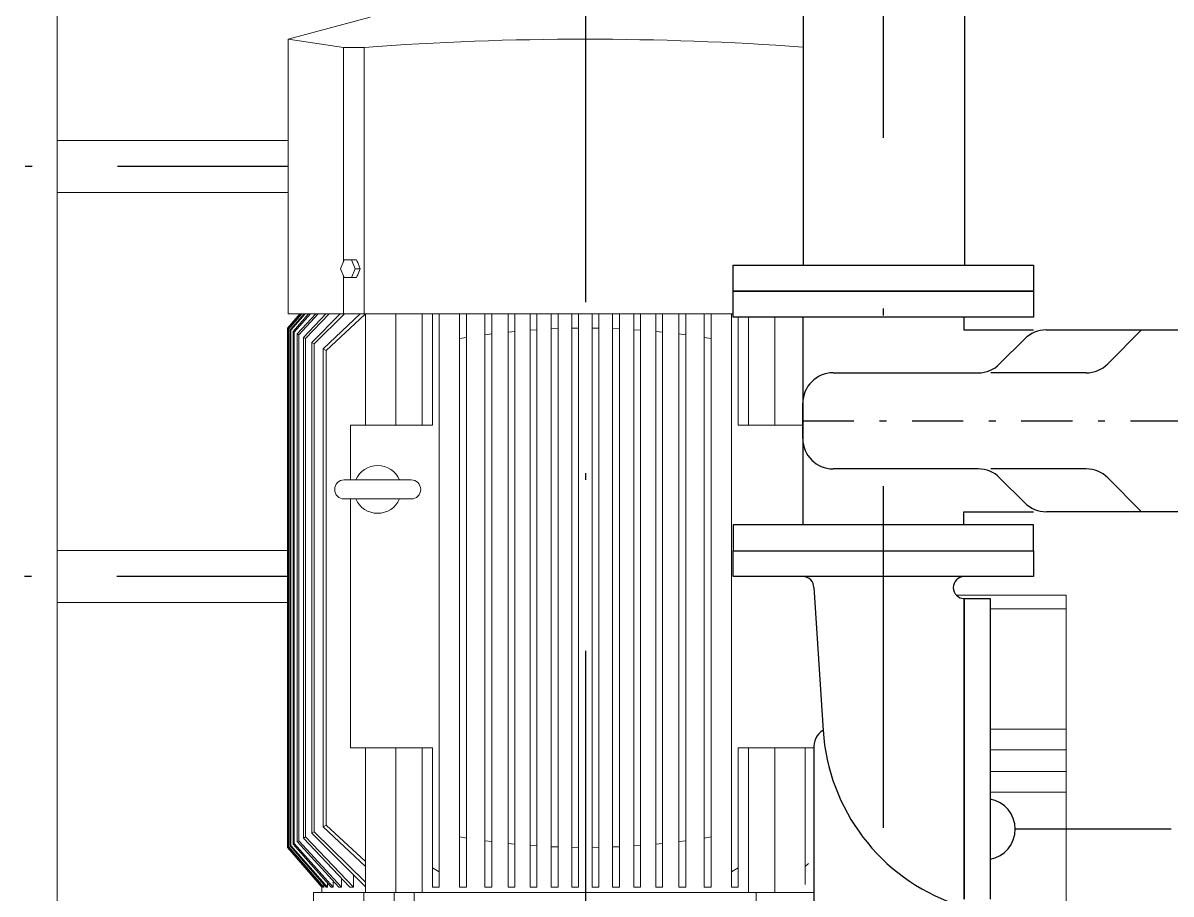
# Model space of a CAD drawing. Extents: x -160 to 364724, y -100 to 7353297.
# Drawn here: x 362144.23 to 362161.04, y 7349226.3 to 7349239.05 of the extents above; entities that cross this region are included whole.
import ezdxf

# ---------------------------------------------------------------- set-up
doc = ezdxf.new("R2010")
doc.units = 0
doc.header["$LTSCALE"] = 5
doc.linetypes.add('________________', pattern=[0])
doc.linetypes.add('SGC_DASHDOT', pattern=[1, 0.5, -0.25, 0, -0.25])
for name, color, linetype in [('BOLA LM', 1, 'Continuous'), ('BOMBA', 1, 'Continuous'), ('FLANGES', 2, 'Continuous'), ('SGC-Eixos', 253, 'SGC_DASHDOT'), ('SGC-Tubos (Desenho Bifilar)', 3, 'Continuous'), ('SGC-Valvulas (Linhas Externas)', 3, 'Continuous')]:
    doc.layers.add(name, color=color, linetype=linetype)
doc.layers.add('ESCADA', color=2, linetype='Continuous', lineweight=20)

msp = doc.modelspace()

# ---------------------------------------------------------------- linework, layer by layer
at = {"layer": 'BOLA LM'}
msp.add_line((362161.039, 7349227.246), (362158.758, 7349227.246), dxfattribs=at)
at = {"layer": 'BOMBA', "linetype": '________________', "lineweight": 9}
for p, q in [((362149.314, 7349239.129), (362148.114, 7349238.808)), ((362148.921, 7349238.687), (362148.114, 7349238.808)), ((362148.114, 7349238.808), (362148.114, 7349234.789)), ((362148.921, 7349238.687), (362149.224, 7349238.687)), ((362148.921, 7349235.547), (362148.921, 7349238.687)), ((362149.224, 7349234.789), (362149.224, 7349238.687)), ((362148.881, 7349235.449), (362148.934, 7349235.579)), ((362148.934, 7349235.579), (362149.04, 7349235.579)), ((362149.04, 7349235.579), (362149.094, 7349235.449)), ((362149.114, 7349235.579), (362149.04, 7349235.579)), ((362148.934, 7349235.319), (362148.881, 7349235.449)), ((362149.094, 7349235.449), (362149.04, 7349235.319)), ((362149.168, 7349235.449), (362149.094, 7349235.449)), ((362149.168, 7349235.449), (362149.137, 7349235.526)), ((362149.137, 7349235.372), (362149.168, 7349235.449)), ((362148.921, 7349234.789), (362148.921, 7349235.351)), ((362149.04, 7349235.319), (362148.934, 7349235.319)), ((362149.114, 7349235.319), (362149.04, 7349235.319)), ((362148.104, 7349234.579), (362148.286, 7349234.789)), ((362148.289, 7349234.789), (362148.107, 7349234.577)), ((362148.114, 7349234.789), (362148.921, 7349234.789)), ((362148.116, 7349234.572), (362148.304, 7349234.789)), ((362148.315, 7349234.789), (362148.123, 7349234.568)), ((362148.142, 7349234.556), (362148.345, 7349234.789)), ((362148.364, 7349234.789), (362148.153, 7349234.549)), ((362148.184, 7349234.531), (362148.413, 7349234.789)), ((362148.44, 7349234.789), (362148.201, 7349234.521)), ((362148.247, 7349234.494), (362148.516, 7349234.789)), ((362148.552, 7349234.789), (362148.269, 7349234.481)), ((362148.337, 7349234.442), (362148.664, 7349234.789)), ((362148.711, 7349234.789), (362148.365, 7349234.426)), ((362148.46, 7349234.371), (362148.874, 7349234.789)), ((362148.936, 7349234.789), (362148.495, 7349234.351)), ((362148.624, 7349234.278), (362149.168, 7349234.789)), ((362149.236, 7349234.778), (362148.668, 7349234.253)), ((362148.921, 7349234.789), (362149.224, 7349234.789)), ((362149.224, 7349234.789), (362154.627, 7349234.789)), ((362149.245, 7349234.785), (362149.236, 7349234.778)), ((362149.244, 7349234.789), (362149.244, 7349233.159)), ((362149.687, 7349233.159), (362149.687, 7349234.789)), ((362150.076, 7349234.789), (362150.076, 7349233.159)), ((362150.224, 7349233.159), (362150.224, 7349234.789)), ((362150.324, 7349234.789), (362150.324, 7349226.621)), ((362150.624, 7349234.426), (362150.624, 7349234.789)), ((362150.724, 7349234.789), (362150.724, 7349234.442)), ((362150.994, 7349234.481), (362150.994, 7349234.789)), ((362151.094, 7349234.789), (362151.094, 7349234.494)), ((362151.334, 7349234.521), (362151.334, 7349234.789)), ((362151.434, 7349234.789), (362151.434, 7349234.531)), ((362151.654, 7349234.549), (362151.654, 7349234.789)), ((362151.754, 7349234.789), (362151.754, 7349234.556)), ((362151.964, 7349234.568), (362151.964, 7349234.789)), ((362152.064, 7349234.789), (362152.064, 7349234.572)), ((362152.264, 7349234.577), (362152.264, 7349234.789)), ((362152.364, 7349234.789), (362152.364, 7349234.579)), ((362152.564, 7349234.579), (362152.564, 7349234.789)), ((362152.664, 7349234.789), (362152.664, 7349234.577)), ((362152.864, 7349234.572), (362152.864, 7349234.789)), ((362152.964, 7349234.789), (362152.964, 7349234.568)), ((362153.174, 7349234.556), (362153.174, 7349234.789)), ((362153.274, 7349234.789), (362153.274, 7349234.549)), ((362153.494, 7349234.531), (362153.494, 7349234.789)), ((362153.594, 7349234.789), (362153.594, 7349234.521)), ((362153.834, 7349234.494), (362153.834, 7349234.789)), ((362153.934, 7349234.789), (362153.934, 7349234.481)), ((362154.204, 7349234.442), (362154.204, 7349234.789)), ((362154.304, 7349234.789), (362154.304, 7349234.426)), ((362154.604, 7349226.621), (362154.604, 7349234.789)), ((362154.704, 7349234.742), (362154.704, 7349233.159)), ((362154.851, 7349233.159), (362154.851, 7349234.742)), ((362155.24, 7349233.159), (362155.24, 7349234.742)), ((362148.107, 7349234.577), (362148.104, 7349234.579)), ((362148.104, 7349226.98), (362148.104, 7349234.579)), ((362148.107, 7349234.577), (362148.107, 7349226.981)), ((362148.123, 7349234.568), (362148.116, 7349234.572)), ((362148.116, 7349226.986), (362148.116, 7349234.572)), ((362148.123, 7349234.568), (362148.123, 7349226.99)), ((362148.153, 7349234.549), (362148.142, 7349234.556)), ((362148.142, 7349227.002), (362148.142, 7349234.556)), ((362148.153, 7349234.549), (362148.153, 7349227.009)), ((362148.201, 7349234.521), (362148.184, 7349234.531)), ((362148.184, 7349227.027), (362148.184, 7349234.531)), ((362148.201, 7349234.521), (362148.201, 7349227.037)), ((362151.434, 7349234.531), (362151.334, 7349234.521)), ((362151.334, 7349227.037), (362151.334, 7349234.521)), ((362151.434, 7349234.531), (362151.434, 7349227.027)), ((362151.754, 7349234.556), (362151.654, 7349234.549)), ((362151.654, 7349227.009), (362151.654, 7349234.549)), ((362151.754, 7349234.556), (362151.754, 7349227.002)), ((362152.064, 7349234.572), (362151.964, 7349234.568)), ((362151.964, 7349226.99), (362151.964, 7349234.568)), ((362152.064, 7349234.572), (362152.064, 7349226.986)), ((362152.364, 7349234.579), (362152.264, 7349234.577)), ((362152.264, 7349226.981), (362152.264, 7349234.577)), ((362152.364, 7349234.579), (362152.364, 7349226.98)), ((362152.564, 7349226.98), (362152.564, 7349234.579)), ((362152.664, 7349234.577), (362152.564, 7349234.579)), ((362152.664, 7349234.577), (362152.664, 7349226.981)), ((362152.864, 7349226.986), (362152.864, 7349234.572)), ((362152.964, 7349234.568), (362152.864, 7349234.572)), ((362152.964, 7349234.568), (362152.964, 7349226.99)), ((362153.174, 7349227.002), (362153.174, 7349234.556)), ((362153.274, 7349234.549), (362153.174, 7349234.556)), ((362153.274, 7349234.549), (362153.274, 7349227.009)), ((362153.494, 7349227.027), (362153.494, 7349234.531)), ((362153.594, 7349234.521), (362153.494, 7349234.531)), ((362153.594, 7349234.521), (362153.594, 7349227.037)), ((362148.269, 7349234.481), (362148.247, 7349234.494)), ((362148.247, 7349227.064), (362148.247, 7349234.494)), ((362148.269, 7349234.481), (362148.269, 7349227.077)), ((362148.365, 7349234.426), (362148.337, 7349234.442)), ((362148.337, 7349227.116), (362148.337, 7349234.442)), ((362148.365, 7349234.426), (362148.365, 7349227.133)), ((362148.495, 7349234.351), (362148.46, 7349234.371)), ((362148.46, 7349227.187), (362148.46, 7349234.371)), ((362148.495, 7349234.351), (362148.495, 7349227.207)), ((362150.724, 7349234.442), (362150.624, 7349234.426)), ((362150.624, 7349227.133), (362150.624, 7349234.426)), ((362150.724, 7349234.442), (362150.724, 7349227.116)), ((362151.094, 7349234.494), (362150.994, 7349234.481)), ((362150.994, 7349227.077), (362150.994, 7349234.481)), ((362151.094, 7349234.494), (362151.094, 7349227.064)), ((362153.834, 7349227.064), (362153.834, 7349234.494)), ((362153.934, 7349234.481), (362153.834, 7349234.494)), ((362153.934, 7349234.481), (362153.934, 7349227.077)), ((362154.204, 7349227.116), (362154.204, 7349234.442)), ((362154.304, 7349234.426), (362154.204, 7349234.442)), ((362154.304, 7349234.426), (362154.304, 7349227.133)), ((362148.668, 7349234.253), (362148.624, 7349234.278)), ((362148.624, 7349227.281), (362148.624, 7349234.278)), ((362148.668, 7349234.253), (362148.668, 7349227.305)), ((362149.024, 7349233.159), (362149.024, 7349232.359)), ((362149.024, 7349233.159), (362150.224, 7349233.159)), ((362154.704, 7349233.159), (362155.647, 7349233.159)), ((362149.914, 7349232.359), (362148.934, 7349232.359)), ((362148.934, 7349232.079), (362149.914, 7349232.079)), ((362149.024, 7349232.079), (362149.024, 7349228.439)), ((362157.897, 7349230.669), (362159.503, 7349230.669)), ((362159.503, 7349230.469), (362159.503, 7349230.669)), ((362158.39, 7349230.469), (362159.503, 7349230.469)), ((362159.503, 7349228.709), (362159.503, 7349230.469)), ((362158.39, 7349228.709), (362159.503, 7349228.709)), ((362159.503, 7349228.409), (362159.503, 7349228.709)), ((362150.224, 7349228.439), (362149.024, 7349228.439)), ((362149.244, 7349228.439), (362149.244, 7349226.319)), ((362149.687, 7349226.319), (362149.687, 7349228.439)), ((362150.076, 7349228.439), (362150.076, 7349226.319)), ((362150.224, 7349226.683), (362150.224, 7349228.439)), ((362155.81, 7349228.439), (362154.704, 7349228.439)), ((362154.704, 7349228.439), (362154.704, 7349226.683)), ((362154.851, 7349226.319), (362154.851, 7349228.439)), ((362155.24, 7349226.319), (362155.24, 7349228.439)), ((362155.683, 7349226.436), (362155.683, 7349228.439)), ((362159.503, 7349228.409), (362158.39, 7349228.409)), ((362159.503, 7349228.409), (362159.503, 7349228.089)), ((362159.503, 7349228.089), (362158.39, 7349228.089)), ((362159.503, 7349227.789), (362159.503, 7349228.089)), ((362159.503, 7349227.789), (362159.503, 7349227.867)), ((362159.503, 7349227.789), (362158.39, 7349227.789)), ((362159.503, 7349227.789), (362159.275, 7349227.789)), ((362159.503, 7349226.029), (362159.503, 7349227.789)), ((362148.624, 7349227.281), (362148.668, 7349227.305)), ((362148.668, 7349227.305), (362149.246, 7349226.772)), ((362148.337, 7349227.116), (362148.365, 7349227.133)), ((362148.365, 7349227.133), (362149.07, 7349226.399)), ((362148.46, 7349227.187), (362148.495, 7349227.207)), ((362149.245, 7349226.405), (362148.46, 7349227.187)), ((362148.495, 7349227.207), (362149.246, 7349226.469)), ((362149.244, 7349226.701), (362148.624, 7349227.281)), ((362150.624, 7349227.133), (362150.724, 7349227.116)), ((362150.624, 7349226.399), (362150.624, 7349227.133)), ((362154.204, 7349227.116), (362154.304, 7349227.133)), ((362154.304, 7349227.133), (362154.304, 7349226.399)), ((362148.104, 7349226.98), (362148.107, 7349226.981)), ((362148.605, 7349226.399), (362148.104, 7349226.98)), ((362148.107, 7349226.981), (362148.609, 7349226.399)), ((362148.116, 7349226.986), (362148.123, 7349226.99)), ((362148.624, 7349226.399), (362148.116, 7349226.986)), ((362148.123, 7349226.99), (362148.636, 7349226.399)), ((362148.142, 7349227.002), (362148.153, 7349227.009)), ((362148.669, 7349226.399), (362148.142, 7349227.002)), ((362148.153, 7349227.009), (362148.689, 7349226.399)), ((362148.184, 7349227.027), (362148.201, 7349227.037)), ((362148.743, 7349226.399), (362148.184, 7349227.027)), ((362148.201, 7349227.037), (362148.773, 7349226.399)), ((362148.247, 7349227.064), (362148.269, 7349227.077)), ((362148.855, 7349226.399), (362148.247, 7349227.064)), ((362148.269, 7349227.077), (362148.894, 7349226.399)), ((362149.018, 7349226.399), (362148.337, 7349227.116)), ((362150.724, 7349227.116), (362150.724, 7349226.399)), ((362150.994, 7349227.077), (362151.094, 7349227.064)), ((362150.994, 7349226.399), (362150.994, 7349227.077)), ((362151.094, 7349227.064), (362151.094, 7349226.399)), ((362151.334, 7349227.037), (362151.434, 7349227.027)), ((362151.334, 7349226.399), (362151.334, 7349227.037)), ((362151.434, 7349227.027), (362151.434, 7349226.399)), ((362151.654, 7349227.009), (362151.754, 7349227.002)), ((362151.654, 7349226.399), (362151.654, 7349227.009)), ((362151.754, 7349227.002), (362151.754, 7349226.399)), ((362151.964, 7349226.99), (362152.064, 7349226.986)), ((362151.964, 7349226.399), (362151.964, 7349226.99)), ((362152.064, 7349226.986), (362152.064, 7349226.399)), ((362152.264, 7349226.981), (362152.364, 7349226.98)), ((362152.264, 7349226.399), (362152.264, 7349226.981)), ((362152.364, 7349226.98), (362152.364, 7349226.399)), ((362152.564, 7349226.98), (362152.664, 7349226.981)), ((362152.564, 7349226.399), (362152.564, 7349226.98)), ((362152.664, 7349226.981), (362152.664, 7349226.399)), ((362152.864, 7349226.986), (362152.964, 7349226.99)), ((362152.864, 7349226.399), (362152.864, 7349226.986)), ((362152.964, 7349226.99), (362152.964, 7349226.399)), ((362153.174, 7349227.002), (362153.274, 7349227.009)), ((362153.174, 7349226.399), (362153.174, 7349227.002)), ((362153.274, 7349227.009), (362153.274, 7349226.399)), ((362153.494, 7349227.027), (362153.594, 7349227.037)), ((362153.494, 7349226.399), (362153.494, 7349227.027)), ((362153.594, 7349227.037), (362153.594, 7349226.399)), ((362153.834, 7349227.064), (362153.934, 7349227.077)), ((362153.834, 7349226.399), (362153.834, 7349227.064)), ((362153.934, 7349227.077), (362153.934, 7349226.399)), ((362154.204, 7349226.399), (362154.204, 7349227.116)), ((362150.324, 7349226.621), (362150.224, 7349226.683)), ((362150.224, 7349226.399), (362150.224, 7349226.683)), ((362150.324, 7349226.621), (362150.324, 7349226.399)), ((362154.704, 7349226.683), (362154.604, 7349226.621)), ((362154.604, 7349226.399), (362154.604, 7349226.621)), ((362154.704, 7349226.683), (362154.704, 7349226.399)), ((362155.732, 7349226.746), (362155.681, 7349226.698)), ((362148.689, 7349226.399), (362148.689, 7349226.46)), ((362148.773, 7349226.399), (362148.773, 7349226.489)), ((362148.894, 7349226.399), (362148.894, 7349226.528)), ((362149.07, 7349226.399), (362149.07, 7349226.577)), ((362149.223, 7349226.319), (362148.484, 7349226.319)), ((362148.484, 7349226.319), (362148.484, 7349225.189)), ((362148.604, 7349226.401), (362148.604, 7349226.319)), ((362148.605, 7349226.399), (362148.609, 7349226.399)), ((362148.609, 7349226.399), (362148.609, 7349226.417)), ((362148.624, 7349226.399), (362148.636, 7349226.399)), ((362148.636, 7349226.399), (362148.636, 7349226.437)), ((362148.669, 7349226.399), (362148.689, 7349226.399)), ((362148.743, 7349226.399), (362148.773, 7349226.399)), ((362148.855, 7349226.399), (362148.894, 7349226.399)), ((362149.018, 7349226.399), (362149.07, 7349226.399)), ((362149.666, 7349226.319), (362149.223, 7349226.319)), ((362149.223, 7349226.319), (362149.223, 7349225.967)), ((362149.666, 7349226.319), (362149.666, 7349225.069)), ((362149.96, 7349226.319), (362149.666, 7349226.319)), ((362149.96, 7349226.319), (362149.96, 7349225.189)), ((362154.967, 7349226.319), (362149.96, 7349226.319)), ((362150.224, 7349226.399), (362150.324, 7349226.399)), ((362150.624, 7349226.399), (362150.724, 7349226.399)), ((362150.994, 7349226.399), (362151.094, 7349226.399)), ((362151.334, 7349226.399), (362151.434, 7349226.399)), ((362151.654, 7349226.399), (362151.754, 7349226.399)), ((362151.964, 7349226.399), (362152.064, 7349226.399)), ((362152.264, 7349226.399), (362152.364, 7349226.399)), ((362152.564, 7349226.399), (362152.664, 7349226.399)), ((362152.864, 7349226.399), (362152.964, 7349226.399)), ((362153.174, 7349226.399), (362153.274, 7349226.399)), ((362153.494, 7349226.399), (362153.594, 7349226.399)), ((362153.834, 7349226.399), (362153.934, 7349226.399)), ((362154.204, 7349226.399), (362154.304, 7349226.399)), ((362154.604, 7349226.399), (362154.704, 7349226.399)), ((362154.967, 7349225.902), (362154.967, 7349226.319)), ((362155.261, 7349226.319), (362154.967, 7349226.319)), ((362155.81, 7349226.319), (362155.261, 7349226.319))]:
    msp.add_line(p, q, dxfattribs=at)
for centre, radius, start, end in [((362152.451, 7349195.582), 43.226, 89.9836, 94.2814), ((362152.476, 7349195.582), 43.226, 85.7851, 90.0164), ((362149.424, 7349232.219), 0.35, 23.5437, 156.4563), ((362148.934, 7349232.219), 0.14, 90, 270), ((362149.914, 7349232.219), 0.14, 270, 90), ((362149.424, 7349232.219), 0.35, 203.5437, 336.4563)]:
    msp.add_arc(centre, radius, start, end, dxfattribs=at)
for centre, major_axis, start_param, end_param in [((362149.908, 7349235.709), (-0.973, 2.052), 1.472508, 1.498081), ((362149.908, 7349235.189), (-0.973, -2.052), 4.785104, 4.810677)]:
    msp.add_ellipse(centre, major_axis=major_axis, ratio=0.341999, start_param=start_param, end_param=end_param, dxfattribs=at)
at = {"layer": 'ESCADA'}
for p, q in [((362144.73, 7349285.745), (362144.73, 7349225.118)), ((362148.114, 7349237.325), (362144.73, 7349237.325)), ((362148.114, 7349236.565), (362144.73, 7349236.565)), ((362148.104, 7349231.325), (362144.73, 7349231.325)), ((362148.104, 7349230.565), (362144.73, 7349230.565))]:
    msp.add_line(p, q, dxfattribs=at)
at = {"layer": 'FLANGES'}
for p, q in [((362154.627, 7349235.122), (362154.627, 7349235.502)), ((362154.627, 7349235.502), (362159.027, 7349235.502)), ((362159.027, 7349235.502), (362159.027, 7349235.122)), ((362159.027, 7349235.122), (362154.627, 7349235.122)), ((362154.627, 7349235.122), (362159.027, 7349235.122)), ((362154.627, 7349234.742), (362154.627, 7349235.122)), ((362159.027, 7349235.122), (362159.027, 7349234.742)), ((362159.027, 7349234.742), (362154.627, 7349234.742)), ((362159.027, 7349231.702), (362154.627, 7349231.702)), ((362154.627, 7349231.702), (362154.627, 7349231.322)), ((362159.027, 7349231.322), (362159.027, 7349231.702)), ((362154.627, 7349230.942), (362154.627, 7349231.322)), ((362154.627, 7349231.322), (362159.027, 7349231.322)), ((362154.627, 7349231.322), (362159.027, 7349231.322)), ((362159.027, 7349231.322), (362159.027, 7349230.942)), ((362159.027, 7349230.942), (362154.627, 7349230.942)), ((362158.01, 7349230.622), (362158.39, 7349230.622)), ((362158.01, 7349226.222), (362158.01, 7349230.622)), ((362158.39, 7349230.622), (362158.39, 7349226.222))]:
    msp.add_line(p, q, dxfattribs=at)
msp.add_arc((362158.309, 7349227.246), 0.448, 280.3667, 79.6333, dxfattribs=at)
at = {"layer": 'SGC-Eixos', "ltscale": 2}
for p, q in [((362156.83, 7349207.066), (362156.83, 7349268.563)), ((362152.464, 7349239.957), (362152.464, 7349212.033))]:
    msp.add_line(p, q, dxfattribs=at)
at = {"layer": 'SGC-Eixos'}
for p, q in [((362148.114, 7349236.945), (362144.23, 7349236.945)), ((362148.104, 7349230.945), (362144.23, 7349230.945))]:
    msp.add_line(p, q, dxfattribs=at)
at = {"layer": 'SGC-Eixos', "ltscale": 0.3}
msp.add_line((362155.647, 7349233.222), (362164.49, 7349233.222), dxfattribs=at)
at = {"layer": 'SGC-Tubos (Desenho Bifilar)'}
for p, q in [((362155.653, 7349264.583), (362155.653, 7349235.502)), ((362158.013, 7349264.583), (362158.013, 7349235.502)), ((362155.81, 7349230.782), (362155.944, 7349228.693)), ((362158.01, 7349230.622), (362158.01, 7349226.222)), ((362155.81, 7349228.422), (362155.81, 7349226.062))]:
    msp.add_line(p, q, dxfattribs=at)
for centre, radius, start, end in [((362155.65, 7349230.782), 0.16, 359.9654, 90), ((362158.01, 7349230.782), 0.16, 90, 270), ((362156.095, 7349228.45), 0.286, 121.7251, 185.6178), ((362158.831, 7349228.881), 2.892, 183.7206, 250.7451)]:
    msp.add_arc(centre, radius, start, end, dxfattribs=at)
at = {"layer": 'SGC-Valvulas (Linhas Externas)'}
for p, q in [((362155.647, 7349234.742), (362155.647, 7349231.702)), ((362158.007, 7349234.742), (362158.007, 7349234.552)), ((362158.007, 7349234.552), (362159.027, 7349234.552)), ((362159.211, 7349234.552), (362161.748, 7349234.552)), ((362160.609, 7349234.552), (362160.112, 7349234.055)), ((362158.53, 7349234.055), (362158.898, 7349234.422)), ((362156.091, 7349233.925), (362158.217, 7349233.925)), ((362159.799, 7349233.925), (362158.4, 7349233.925)), ((362155.647, 7349232.962), (362155.647, 7349233.482)), ((362158.217, 7349232.519), (362156.091, 7349232.519)), ((362159.799, 7349232.519), (362158.4, 7349232.519)), ((362158.898, 7349232.022), (362158.53, 7349232.389)), ((362160.609, 7349231.892), (362160.112, 7349232.389)), ((362158.007, 7349231.702), (362158.007, 7349231.892)), ((362158.007, 7349231.892), (362159.027, 7349231.892)), ((362161.748, 7349231.892), (362159.211, 7349231.892))]:
    msp.add_line(p, q, dxfattribs=at)
for centre, start, end in [((362159.211, 7349234.109), 90, 135), ((362158.217, 7349234.368), 270, 315), ((362159.799, 7349234.368), 270, 315), ((362156.091, 7349233.482), 90, 180), ((362156.091, 7349232.962), 180, 270), ((362158.217, 7349232.076), 45, 90), ((362159.799, 7349232.076), 45, 90), ((362159.211, 7349232.335), 225, 270)]:
    msp.add_arc(centre, 0.443, start, end, dxfattribs=at)

doc.saveas('drawing.dxf')
